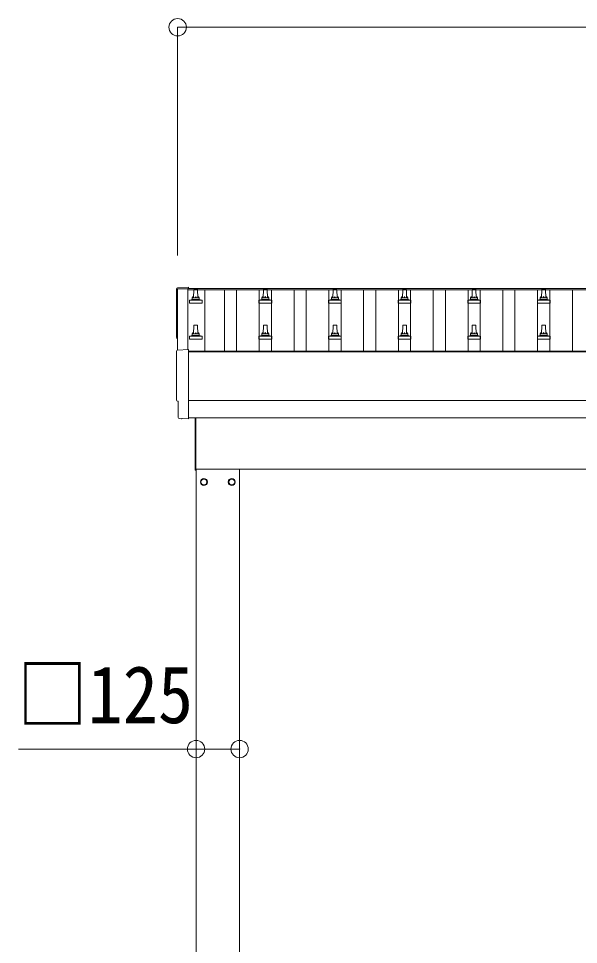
# Model space of a CAD drawing. Units: millimetres at full size, sheet at 1:50; details may follow other scales. Extents: x -14053 to 14053, y -9700 to 9700.
# Drawn here: x -8320 to -6711, y -3827 to -1166 of the extents above; entities that cross this region are included whole.
import ezdxf
from ezdxf.enums import TextEntityAlignment as Align

# ---------------------------------------------------------------- set-up
doc = ezdxf.new("R2010")
doc.units = ezdxf.units.MM
doc.header["$LTSCALE"] = 50
doc.header["$PDMODE"] = 32
doc.header["$PDSIZE"] = 50
for name, color, linetype, lineweight in [('0-1_Defpoints', 4, 'Continuous', 9), ('0-3_SHAPE', 5, 'Continuous', 5), ('0-6_PARTS1', 6, 'Continuous', 9)]:
    doc.layers.add(name, color=color, linetype=linetype, lineweight=lineweight)
doc.styles.add('ＭＳ ゴシック', font='')
doc.styles.get('ＭＳ ゴシック').set_extended_font_data('MS Gothic')

msp = doc.modelspace()

# ---------------------------------------------------------------- linework, layer by layer
at = {"layer": '0-1_Defpoints'}
for p, q in [((-7862.79, -2118.65), (-7862.79, -1942.61)), ((-7862.79, -1942.61), (-7833.79, -1942.61)), ((-7833.79, -1941.65), (-1787.79, -1941.65)), ((-7833.79, -1941.65), (-7833.79, -1945.23)), ((-7833.79, -1942.61), (-7833.79, -2117.13)), ((-7833.79, -1945.23), (-1787.79, -1945.23)), ((-7831.79, -2121.26), (-1789.79, -2121.26)), ((-7831.79, -2123.15), (-1789.79, -2123.15)), ((-1789.79, -2263.04), (-7831.79, -2263.04)), ((-7851.42, -2315.89), (-7858.34, -2315.52)), ((-7831.79, -2312.86), (-1789.79, -2312.86)), ((-7831.79, -2314.88), (-7831.79, -2315.89)), ((-7812.79, -2463.26), (-7812.79, -2312.96)), ((-7810.79, -2312.96), (-7810.79, -2463.26)), ((-7810.79, -2463.26), (-7812.79, -2463.26)), ((-7810.79, -2460.76), (-1907.55, -2460.76)), ((-7809.79, -5315.76), (-7809.79, -2460.76)), ((-7684.79, -2460.76), (-7684.79, -5315.76)), ((-7778.69, -2497.51), (-7778.79, -2497.51)), ((-7778.69, -2498.01), (-7778.79, -2498.01)), ((-7715.88, -2497.51), (-7715.78, -2497.51)), ((-7715.88, -2498.01), (-7715.78, -2498.01))]:
    msp.add_line(p, q, dxfattribs=at)
for points in [[(-7863.36, -1939.25), (-7831.79, -1937.59), (-7831.79, -1941.65)], [(-7863.36, -2118.68), (-7831.79, -2117.03), (-7831.79, -2314.88)], [(-7861.18, -2312.53), (-7861.18, -2265.5), (-7861.78, -2265.5)], [(-7850.68, -2315.61), (-7850.01, -2314.98), (-7831.79, -2315.89)]]:
    msp.add_lwpolyline(points, dxfattribs=at)
for points in [[(-7787.29, -2487.95), (-7795.79, -2492.85), (-7795.79, -2502.67), (-7787.29, -2507.58), (-7778.79, -2502.67), (-7778.79, -2492.85)], [(-7707.29, -2487.95), (-7698.79, -2492.85), (-7698.79, -2502.67), (-7707.29, -2507.58), (-7715.79, -2502.67), (-7715.79, -2492.85)]]:
    msp.add_lwpolyline(points, close=True, dxfattribs=at)
for centre, radius in [((-7787.29, -2497.76), 10), ((-7787.29, -2497.76), 8.5), ((-7707.29, -2497.76), 10), ((-7707.29, -2497.76), 8.5)]:
    msp.add_circle(centre, radius, dxfattribs=at)
for centre, start, end in [((-7787.29, -2497.76), 171.25399, 188.74601), ((-7787.29, -2497.76), 111.25399, 128.74601), ((-7787.29, -2497.76), 51.25399, 68.74601), ((-7787.29, -2497.76), 1.66581, 8.74601), ((-7787.29, -2497.76), 351.25399, 358.33419), ((-7707.29, -2497.76), 171.25399, 178.33419), ((-7707.29, -2497.76), 181.66581, 188.74601), ((-7707.29, -2497.76), 111.25399, 128.74601), ((-7707.29, -2497.76), 51.25399, 68.74601), ((-7707.29, -2497.76), 351.25399, 8.74601), ((-7787.29, -2497.76), 231.25399, 248.74601), ((-7787.29, -2497.76), 291.25399, 308.74601), ((-7707.29, -2497.76), 231.25399, 248.74601), ((-7707.29, -2497.76), 291.25399, 308.74601)]:
    msp.add_arc(centre, 8.6, start, end, dxfattribs=at)
for centre, major_axis, ratio, start_param, end_param in [((-7863.2, -1942.24), (-3, 0), 0.99863, 4.7647489, 6.2979817), ((-12629.06, -2012.67), (4763.38, 0), 0.99863, 6.2686928, 6.2979817), ((-7861.78, -2081.67), (-4.41, 0), 0.99863, 6.2686928, 7.6252171), ((-7863.2, -2121.68), (-3, 0), 0.99863, 4.7647489, 6.2979817), ((-12629.06, -2192.1), (4763.38, 0), 0.99863, 6.2686928, 6.2979817), ((-7861.78, -2261.1), (-4.41, 0), 0.99863, 6.2686928, 7.8539816), ((-7858.17, -2312.52), (-2.18, -2.07), 0.9974, 5.5252311, 7.0411395), ((-7851.37, -2314.89), (-0.727, -0.69), 0.9974, 0.7579542, 1.5707963)]:
    msp.add_ellipse(centre, major_axis=major_axis, ratio=ratio, start_param=start_param, end_param=end_param, dxfattribs=at)
at = {"layer": '0-3_SHAPE'}
for p, q in [((-7820.79, -1972.38), (-7820.79, -1968.17)), ((-7819.79, -1968.17), (-7801.79, -1968.17)), ((-7816.79, -1968.17), (-7816.06, -1944.64)), ((-7815.06, -1943.67), (-7806.51, -1943.67)), ((-7805.51, -1944.64), (-7804.79, -1968.17)), ((-7800.79, -1972.38), (-7800.79, -1968.17)), ((-7620.79, -1972.38), (-7620.79, -1968.17)), ((-7619.79, -1968.17), (-7601.79, -1968.17)), ((-7616.79, -1968.17), (-7616.06, -1944.64)), ((-7615.06, -1943.67), (-7606.51, -1943.67)), ((-7605.51, -1944.64), (-7604.79, -1968.17)), ((-7600.79, -1972.38), (-7600.79, -1968.17)), ((-7420.79, -1972.38), (-7420.79, -1968.17)), ((-7419.79, -1968.17), (-7401.79, -1968.17)), ((-7416.79, -1968.17), (-7416.06, -1944.64)), ((-7415.06, -1943.67), (-7406.51, -1943.67)), ((-7405.51, -1944.64), (-7404.79, -1968.17)), ((-7400.79, -1972.38), (-7400.79, -1968.17)), ((-7220.79, -1972.38), (-7220.79, -1968.17)), ((-7219.79, -1968.17), (-7201.79, -1968.17)), ((-7216.79, -1968.17), (-7216.06, -1944.64)), ((-7215.06, -1943.67), (-7206.51, -1943.67)), ((-7205.51, -1944.64), (-7204.79, -1968.17)), ((-7200.79, -1972.38), (-7200.79, -1968.17)), ((-7020.79, -1972.38), (-7020.79, -1968.17)), ((-7019.79, -1968.17), (-7001.79, -1968.17)), ((-7016.79, -1968.17), (-7016.06, -1944.64)), ((-7015.06, -1943.67), (-7006.51, -1943.67)), ((-7005.51, -1944.64), (-7004.79, -1968.17)), ((-7000.79, -1972.38), (-7000.79, -1968.17)), ((-6820.79, -1972.38), (-6820.79, -1968.17)), ((-6819.79, -1968.17), (-6801.79, -1968.17)), ((-6816.79, -1968.17), (-6816.06, -1944.64)), ((-6815.06, -1943.67), (-6806.51, -1943.67)), ((-6805.51, -1944.64), (-6804.79, -1968.17)), ((-6800.79, -1972.38), (-6800.79, -1968.17)), ((-7829.04, -1983.67), (-7829.04, -1975.95)), ((-7792.54, -1983.67), (-7829.04, -1983.67)), ((-7828.66, -1975.17), (-7792.92, -1975.17)), ((-7828.27, -1974.98), (-7821.55, -1973.35)), ((-7821.17, -1973.17), (-7800.41, -1973.17)), ((-7793.3, -1974.98), (-7800.02, -1973.35)), ((-7792.54, -1983.67), (-7792.54, -1975.95)), ((-7629.04, -1983.67), (-7629.04, -1975.95)), ((-7592.54, -1983.67), (-7629.04, -1983.67)), ((-7628.66, -1975.17), (-7592.92, -1975.17)), ((-7628.27, -1974.98), (-7621.55, -1973.35)), ((-7621.17, -1973.17), (-7600.41, -1973.17)), ((-7593.3, -1974.98), (-7600.02, -1973.35)), ((-7592.54, -1983.67), (-7592.54, -1975.95)), ((-7429.04, -1983.67), (-7429.04, -1975.95)), ((-7392.54, -1983.67), (-7429.04, -1983.67)), ((-7428.66, -1975.17), (-7392.92, -1975.17)), ((-7428.27, -1974.98), (-7421.55, -1973.35)), ((-7421.17, -1973.17), (-7400.41, -1973.17)), ((-7393.3, -1974.98), (-7400.02, -1973.35)), ((-7392.54, -1983.67), (-7392.54, -1975.95)), ((-7229.04, -1983.67), (-7229.04, -1975.95)), ((-7192.54, -1983.67), (-7229.04, -1983.67)), ((-7228.66, -1975.17), (-7192.92, -1975.17)), ((-7228.27, -1974.98), (-7221.55, -1973.35)), ((-7221.17, -1973.17), (-7200.41, -1973.17)), ((-7193.3, -1974.98), (-7200.02, -1973.35)), ((-7192.54, -1983.67), (-7192.54, -1975.95)), ((-7029.04, -1983.67), (-7029.04, -1975.95)), ((-6992.54, -1983.67), (-7029.04, -1983.67)), ((-7028.66, -1975.17), (-6992.92, -1975.17)), ((-7028.27, -1974.98), (-7021.55, -1973.35)), ((-7021.17, -1973.17), (-7000.41, -1973.17)), ((-6993.3, -1974.98), (-7000.02, -1973.35)), ((-6992.54, -1983.67), (-6992.54, -1975.95)), ((-6829.04, -1983.67), (-6829.04, -1975.95)), ((-6792.54, -1983.67), (-6829.04, -1983.67)), ((-6828.66, -1975.17), (-6792.92, -1975.17)), ((-6828.27, -1974.98), (-6821.55, -1973.35)), ((-6821.17, -1973.17), (-6800.41, -1973.17)), ((-6793.3, -1974.98), (-6800.02, -1973.35)), ((-6792.54, -1983.67), (-6792.54, -1975.95)), ((-7816.79, -2071.5), (-7816.06, -2047.97)), ((-7815.06, -2047), (-7806.51, -2047)), ((-7805.51, -2047.97), (-7804.79, -2071.5)), ((-7616.79, -2071.5), (-7616.06, -2047.97)), ((-7615.06, -2047), (-7606.51, -2047)), ((-7605.51, -2047.97), (-7604.79, -2071.5)), ((-7416.79, -2071.5), (-7416.06, -2047.97)), ((-7415.06, -2047), (-7406.51, -2047)), ((-7405.51, -2047.97), (-7404.79, -2071.5)), ((-7216.79, -2071.5), (-7216.06, -2047.97)), ((-7215.06, -2047), (-7206.51, -2047)), ((-7205.51, -2047.97), (-7204.79, -2071.5)), ((-7016.79, -2071.5), (-7016.06, -2047.97)), ((-7015.06, -2047), (-7006.51, -2047)), ((-7005.51, -2047.97), (-7004.79, -2071.5)), ((-6816.79, -2071.5), (-6816.06, -2047.97)), ((-6815.06, -2047), (-6806.51, -2047)), ((-6805.51, -2047.97), (-6804.79, -2071.5)), ((-7820.79, -2075.71), (-7820.79, -2071.5)), ((-7819.79, -2071.5), (-7801.79, -2071.5)), ((-7800.79, -2075.71), (-7800.79, -2071.5)), ((-7620.79, -2075.71), (-7620.79, -2071.5)), ((-7619.79, -2071.5), (-7601.79, -2071.5)), ((-7600.79, -2075.71), (-7600.79, -2071.5)), ((-7420.79, -2075.71), (-7420.79, -2071.5)), ((-7419.79, -2071.5), (-7401.79, -2071.5)), ((-7400.79, -2075.71), (-7400.79, -2071.5)), ((-7220.79, -2075.71), (-7220.79, -2071.5)), ((-7219.79, -2071.5), (-7201.79, -2071.5)), ((-7200.79, -2075.71), (-7200.79, -2071.5)), ((-7020.79, -2075.71), (-7020.79, -2071.5)), ((-7019.79, -2071.5), (-7001.79, -2071.5)), ((-7000.79, -2075.71), (-7000.79, -2071.5)), ((-6820.79, -2075.71), (-6820.79, -2071.5)), ((-6819.79, -2071.5), (-6801.79, -2071.5)), ((-6800.79, -2075.71), (-6800.79, -2071.5)), ((-7829.04, -2087), (-7829.04, -2079.29)), ((-7792.54, -2087), (-7829.04, -2087)), ((-7828.66, -2078.5), (-7792.92, -2078.5)), ((-7828.27, -2078.31), (-7821.55, -2076.68)), ((-7821.17, -2076.5), (-7800.41, -2076.5)), ((-7793.3, -2078.31), (-7800.02, -2076.68)), ((-7792.54, -2087), (-7792.54, -2079.29)), ((-7629.04, -2087), (-7629.04, -2079.29)), ((-7592.54, -2087), (-7629.04, -2087)), ((-7628.66, -2078.5), (-7592.92, -2078.5)), ((-7628.27, -2078.31), (-7621.55, -2076.68)), ((-7621.17, -2076.5), (-7600.41, -2076.5)), ((-7593.3, -2078.31), (-7600.02, -2076.68)), ((-7592.54, -2087), (-7592.54, -2079.29)), ((-7429.04, -2087), (-7429.04, -2079.29)), ((-7392.54, -2087), (-7429.04, -2087)), ((-7428.66, -2078.5), (-7392.92, -2078.5)), ((-7428.27, -2078.31), (-7421.55, -2076.68)), ((-7421.17, -2076.5), (-7400.41, -2076.5)), ((-7393.3, -2078.31), (-7400.02, -2076.68)), ((-7392.54, -2087), (-7392.54, -2079.29)), ((-7229.04, -2087), (-7229.04, -2079.29)), ((-7192.54, -2087), (-7229.04, -2087)), ((-7228.66, -2078.5), (-7192.92, -2078.5)), ((-7228.27, -2078.31), (-7221.55, -2076.68)), ((-7221.17, -2076.5), (-7200.41, -2076.5)), ((-7193.3, -2078.31), (-7200.02, -2076.68)), ((-7192.54, -2087), (-7192.54, -2079.29)), ((-7029.04, -2087), (-7029.04, -2079.29)), ((-6992.54, -2087), (-7029.04, -2087)), ((-7028.66, -2078.5), (-6992.92, -2078.5)), ((-7028.27, -2078.31), (-7021.55, -2076.68)), ((-7021.17, -2076.5), (-7000.41, -2076.5)), ((-6993.3, -2078.31), (-7000.02, -2076.68)), ((-6992.54, -2087), (-6992.54, -2079.29)), ((-6829.04, -2087), (-6829.04, -2079.29)), ((-6792.54, -2087), (-6829.04, -2087)), ((-6828.66, -2078.5), (-6792.92, -2078.5)), ((-6828.27, -2078.31), (-6821.55, -2076.68)), ((-6821.17, -2076.5), (-6800.41, -2076.5)), ((-6793.3, -2078.31), (-6800.02, -2076.68)), ((-6792.54, -2087), (-6792.54, -2079.29))]:
    msp.add_line(p, q, dxfattribs=at)
at = {"layer": '0-3_SHAPE', "color": 4, "lineweight": 9}
for p, q in [((-7784.29, -1945.23), (-7784.29, -2121.26)), ((-7728.29, -2121.26), (-7728.29, -1945.23)), ((-7693.29, -2121.26), (-7693.29, -1945.23)), ((-7628.29, -2121.26), (-7628.29, -1945.23)), ((-7593.29, -2121.26), (-7593.29, -1945.23)), ((-7528.29, -2121.26), (-7528.29, -1945.23)), ((-7493.29, -2121.26), (-7493.29, -1945.23)), ((-7428.29, -2121.26), (-7428.29, -1945.23)), ((-7393.29, -2121.26), (-7393.29, -1945.23)), ((-7328.29, -2121.26), (-7328.29, -1945.23)), ((-7293.29, -2121.26), (-7293.29, -1945.23)), ((-7228.29, -2121.26), (-7228.29, -1945.23)), ((-7193.29, -2121.26), (-7193.29, -1945.23)), ((-7128.29, -2121.26), (-7128.29, -1945.23)), ((-7093.29, -2121.26), (-7093.29, -1945.23)), ((-7028.29, -2121.26), (-7028.29, -1945.23)), ((-6993.29, -2121.26), (-6993.29, -1945.23)), ((-6928.29, -2121.26), (-6928.29, -1945.23)), ((-6893.29, -2121.26), (-6893.29, -1945.23)), ((-6828.29, -2121.26), (-6828.29, -1945.23)), ((-6793.29, -2121.26), (-6793.29, -1945.23)), ((-6728.29, -2121.26), (-6728.29, -1945.23))]:
    msp.add_line(p, q, dxfattribs=at)
at = {"layer": '0-3_SHAPE'}
for centre, radius, start, end in [((-7816.7, -1968.8), 4.13, 90, 171.17633), ((-7819.79, -1969.17), 1, 90, 180), ((-7815.06, -1944.67), 1, 90, 178.60509), ((-7807.45, -1968.17), 4.83, 133.60282, 180), ((-7814.12, -1968.17), 4.83, 0, 46.39718), ((-7806.51, -1944.67), 1, 1.39491, 90), ((-7804.87, -1968.8), 4.13, 8.82367, 90), ((-7801.79, -1969.17), 1, 0, 90), ((-7616.7, -1968.8), 4.13, 90, 171.17633), ((-7619.79, -1969.17), 1, 90, 180), ((-7615.06, -1944.67), 1, 90, 178.60509), ((-7607.45, -1968.17), 4.83, 133.60282, 180), ((-7614.12, -1968.17), 4.83, 0, 46.39718), ((-7606.51, -1944.67), 1, 1.39491, 90), ((-7604.87, -1968.8), 4.13, 8.82367, 90), ((-7601.79, -1969.17), 1, 0, 90), ((-7416.7, -1968.8), 4.13, 90, 171.17633), ((-7419.79, -1969.17), 1, 90, 180), ((-7415.06, -1944.67), 1, 90, 178.60509), ((-7407.45, -1968.17), 4.83, 133.60282, 180), ((-7414.12, -1968.17), 4.83, 0, 46.39718), ((-7406.51, -1944.67), 1, 1.39491, 90), ((-7404.87, -1968.8), 4.13, 8.82367, 90), ((-7401.79, -1969.17), 1, 0, 90), ((-7216.7, -1968.8), 4.13, 90, 171.17633), ((-7219.79, -1969.17), 1, 90, 180), ((-7215.06, -1944.67), 1, 90, 178.60509), ((-7207.45, -1968.17), 4.83, 133.60282, 180), ((-7214.12, -1968.17), 4.83, 0, 46.39718), ((-7206.51, -1944.67), 1, 1.39491, 90), ((-7204.87, -1968.8), 4.13, 8.82367, 90), ((-7201.79, -1969.17), 1, 0, 90), ((-7016.7, -1968.8), 4.13, 90, 171.17633), ((-7019.79, -1969.17), 1, 90, 180), ((-7015.06, -1944.67), 1, 90, 178.60509), ((-7007.45, -1968.17), 4.83, 133.60282, 180), ((-7014.12, -1968.17), 4.83, 0, 46.39718), ((-7006.51, -1944.67), 1, 1.39491, 90), ((-7004.87, -1968.8), 4.13, 8.82367, 90), ((-7001.79, -1969.17), 1, 0, 90), ((-6816.7, -1968.8), 4.13, 90, 171.17633), ((-6819.79, -1969.17), 1, 90, 180), ((-6815.06, -1944.67), 1, 90, 178.60509), ((-6807.45, -1968.17), 4.83, 133.60282, 180), ((-6814.12, -1968.17), 4.83, 0, 46.39718), ((-6806.51, -1944.67), 1, 1.39491, 90), ((-6804.87, -1968.8), 4.13, 8.82367, 90), ((-6801.79, -1969.17), 1, 0, 90), ((-7828.04, -1975.95), 1, 103.62699, 180), ((-7821.79, -1972.38), 1, 283.62699, 0), ((-7799.79, -1972.38), 1, 180, 256.37301), ((-7793.54, -1975.95), 1, 0, 76.37301), ((-7628.04, -1975.95), 1, 103.62699, 180), ((-7621.79, -1972.38), 1, 283.62699, 0), ((-7599.79, -1972.38), 1, 180, 256.37301), ((-7593.54, -1975.95), 1, 0, 76.37301), ((-7428.04, -1975.95), 1, 103.62699, 180), ((-7421.79, -1972.38), 1, 283.62699, 0), ((-7399.79, -1972.38), 1, 180, 256.37301), ((-7393.54, -1975.95), 1, 0, 76.37301), ((-7228.04, -1975.95), 1, 103.62699, 180), ((-7221.79, -1972.38), 1, 283.62699, 0), ((-7199.79, -1972.38), 1, 180, 256.37301), ((-7193.54, -1975.95), 1, 0, 76.37301), ((-7028.04, -1975.95), 1, 103.62699, 180), ((-7021.79, -1972.38), 1, 283.62699, 0), ((-6999.79, -1972.38), 1, 180, 256.37301), ((-6993.54, -1975.95), 1, 0, 76.37301), ((-6828.04, -1975.95), 1, 103.62699, 180), ((-6821.79, -1972.38), 1, 283.62699, 0), ((-6799.79, -1972.38), 1, 180, 256.37301), ((-6793.54, -1975.95), 1, 0, 76.37301), ((-7815.06, -2048), 1, 90, 178.60509), ((-7806.51, -2048), 1, 1.39491, 90), ((-7615.06, -2048), 1, 90, 178.60509), ((-7606.51, -2048), 1, 1.39491, 90), ((-7415.06, -2048), 1, 90, 178.60509), ((-7406.51, -2048), 1, 1.39491, 90), ((-7215.06, -2048), 1, 90, 178.60509), ((-7206.51, -2048), 1, 1.39491, 90), ((-7015.06, -2048), 1, 90, 178.60509), ((-7006.51, -2048), 1, 1.39491, 90), ((-6815.06, -2048), 1, 90, 178.60509), ((-6806.51, -2048), 1, 1.39491, 90), ((-7821.79, -2075.71), 1, 283.62699, 0), ((-7816.7, -2072.13), 4.13, 90, 171.17633), ((-7819.79, -2072.5), 1, 90, 180), ((-7807.45, -2071.5), 4.83, 133.60282, 180), ((-7814.12, -2071.5), 4.83, 0, 46.39718), ((-7804.87, -2072.13), 4.13, 8.82367, 90), ((-7801.79, -2072.5), 1, 0, 90), ((-7799.79, -2075.71), 1, 180, 256.37301), ((-7621.79, -2075.71), 1, 283.62699, 0), ((-7616.7, -2072.13), 4.13, 90, 171.17633), ((-7619.79, -2072.5), 1, 90, 180), ((-7607.45, -2071.5), 4.83, 133.60282, 180), ((-7614.12, -2071.5), 4.83, 0, 46.39718), ((-7604.87, -2072.13), 4.13, 8.82367, 90), ((-7601.79, -2072.5), 1, 0, 90), ((-7599.79, -2075.71), 1, 180, 256.37301), ((-7421.79, -2075.71), 1, 283.62699, 0), ((-7416.7, -2072.13), 4.13, 90, 171.17633), ((-7419.79, -2072.5), 1, 90, 180), ((-7407.45, -2071.5), 4.83, 133.60282, 180), ((-7414.12, -2071.5), 4.83, 0, 46.39718), ((-7404.87, -2072.13), 4.13, 8.82367, 90), ((-7401.79, -2072.5), 1, 0, 90), ((-7399.79, -2075.71), 1, 180, 256.37301), ((-7221.79, -2075.71), 1, 283.62699, 0), ((-7216.7, -2072.13), 4.13, 90, 171.17633), ((-7219.79, -2072.5), 1, 90, 180), ((-7207.45, -2071.5), 4.83, 133.60282, 180), ((-7214.12, -2071.5), 4.83, 0, 46.39718), ((-7204.87, -2072.13), 4.13, 8.82367, 90), ((-7201.79, -2072.5), 1, 0, 90), ((-7199.79, -2075.71), 1, 180, 256.37301), ((-7021.79, -2075.71), 1, 283.62699, 0), ((-7016.7, -2072.13), 4.13, 90, 171.17633), ((-7019.79, -2072.5), 1, 90, 180), ((-7007.45, -2071.5), 4.83, 133.60282, 180), ((-7014.12, -2071.5), 4.83, 0, 46.39718), ((-7004.87, -2072.13), 4.13, 8.82367, 90), ((-7001.79, -2072.5), 1, 0, 90), ((-6999.79, -2075.71), 1, 180, 256.37301), ((-6821.79, -2075.71), 1, 283.62699, 0), ((-6816.7, -2072.13), 4.13, 90, 171.17633), ((-6819.79, -2072.5), 1, 90, 180), ((-6807.45, -2071.5), 4.83, 133.60282, 180), ((-6814.12, -2071.5), 4.83, 0, 46.39718), ((-6804.87, -2072.13), 4.13, 8.82367, 90), ((-6801.79, -2072.5), 1, 0, 90), ((-6799.79, -2075.71), 1, 180, 256.37301), ((-7828.04, -2079.29), 1, 103.62699, 180), ((-7793.54, -2079.29), 1, 0, 76.37301), ((-7628.04, -2079.29), 1, 103.62699, 180), ((-7593.54, -2079.29), 1, 0, 76.37301), ((-7428.04, -2079.29), 1, 103.62699, 180), ((-7393.54, -2079.29), 1, 0, 76.37301), ((-7228.04, -2079.29), 1, 103.62699, 180), ((-7193.54, -2079.29), 1, 0, 76.37301), ((-7028.04, -2079.29), 1, 103.62699, 180), ((-6993.54, -2079.29), 1, 0, 76.37301), ((-6828.04, -2079.29), 1, 103.62699, 180), ((-6793.54, -2079.29), 1, 0, 76.37301)]:
    msp.add_arc(centre, radius, start, end, dxfattribs=at)
at = {"layer": '0-6_PARTS1'}
for p, q in [((-7862.79, -1190.53), (-7862.79, -1847.17)), ((-7862.79, -1190.53), (-1758.79, -1190.53)), ((-7809.79, -3265.45), (-8320.16, -3265.45)), ((-7809.79, -3265.45), (-7684.79, -3265.45))]:
    msp.add_line(p, q, dxfattribs=at)
for p in [(-7862.79, -1190.53), (-7809.79, -3265.45), (-7684.79, -3265.45)]:
    msp.add_point(p, dxfattribs=at)

# ---------------------------------------------------------------- texts
at = {"layer": '0-6_PARTS1', "color": 7, "style": 'ＭＳ ゴシック', "width": 0.9}
msp.add_text('□125', height=165, dxfattribs=at).set_placement((-8324.06, -3240.45), align=Align.BOTTOM_LEFT)

doc.saveas('drawing.dxf')
